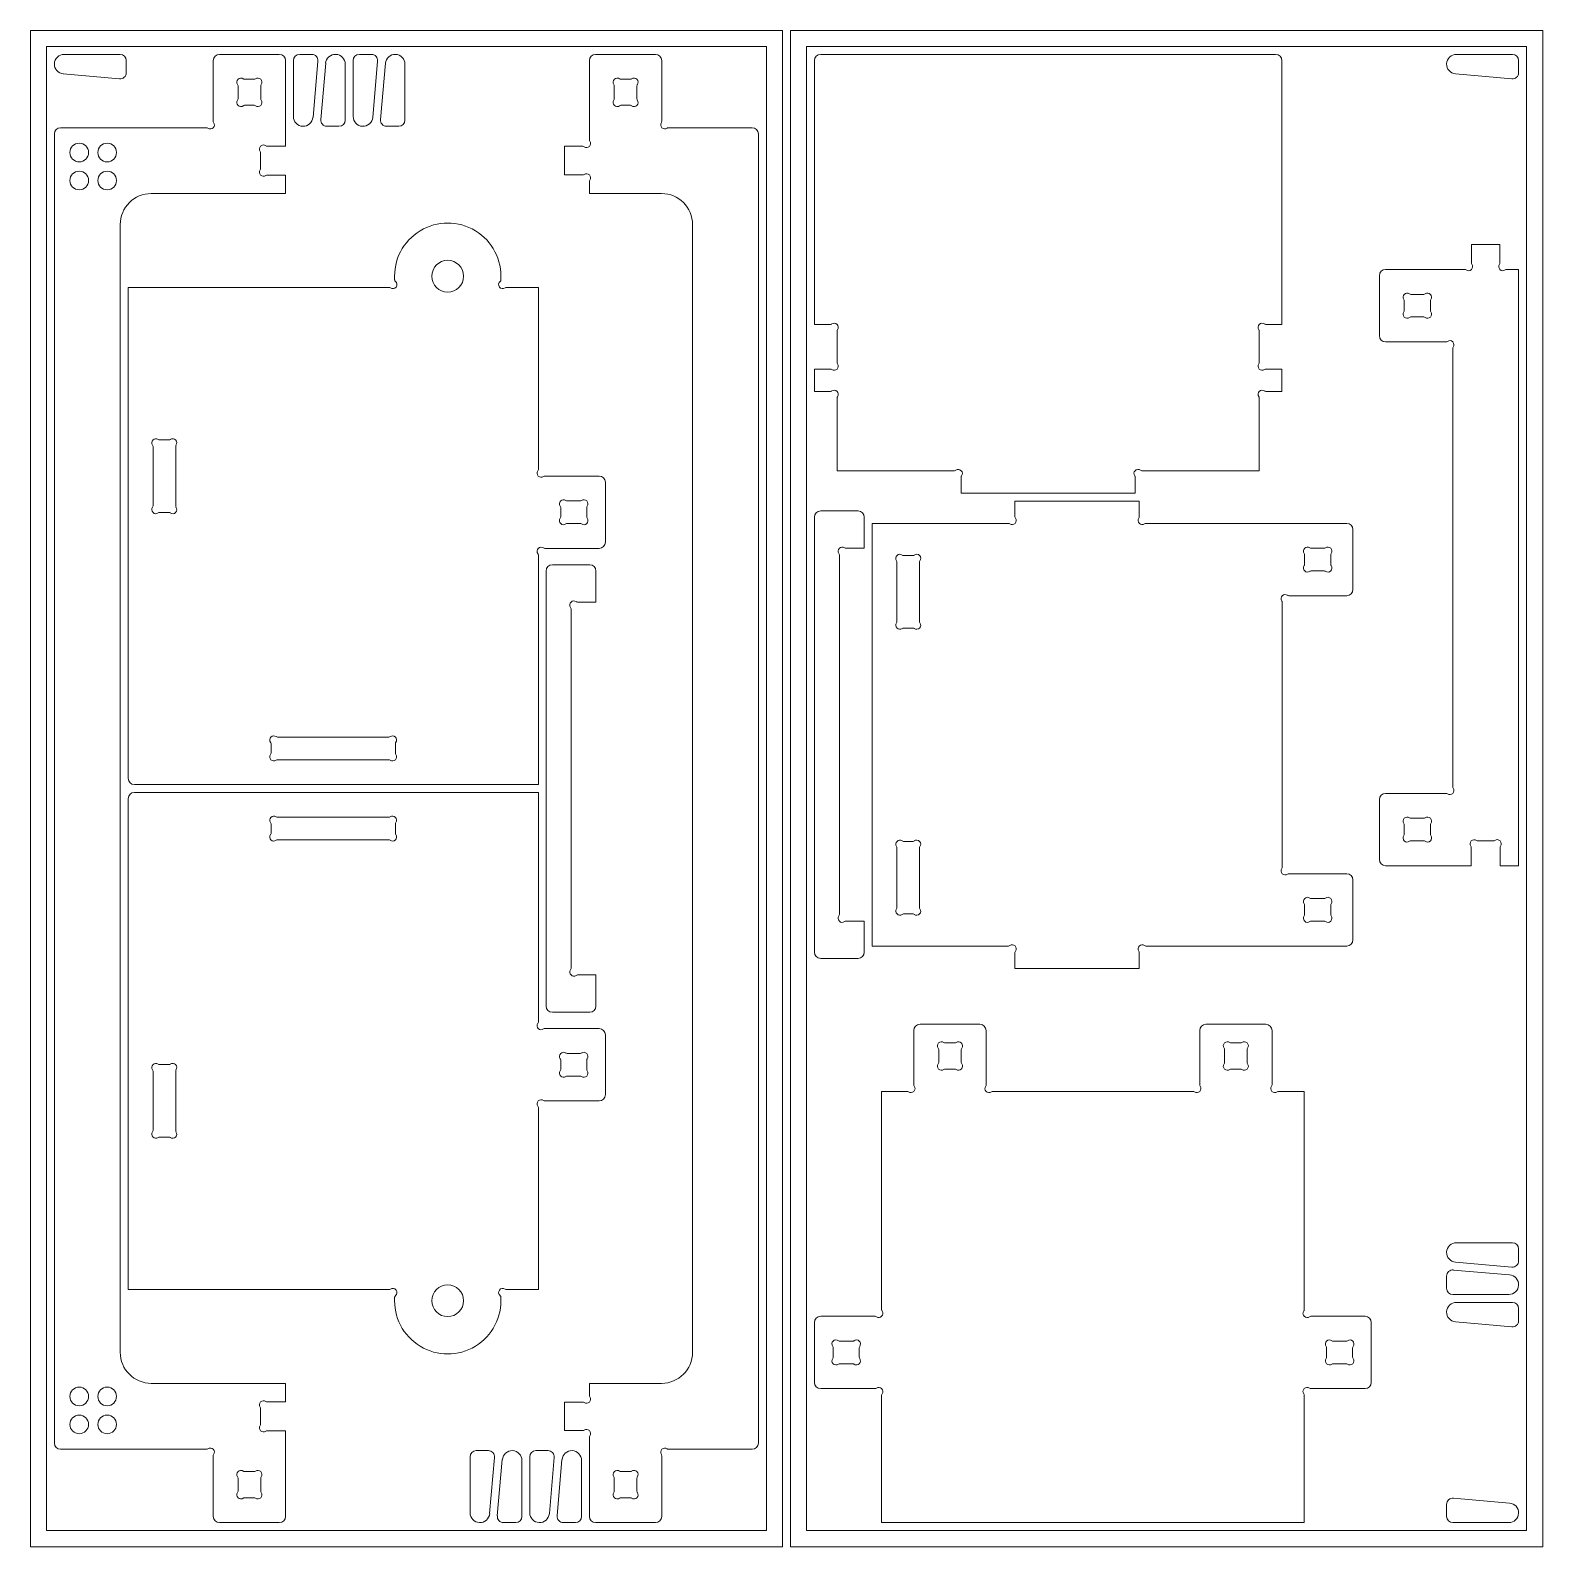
# Model space of a CAD drawing. Header units: millimetres. Extents: x 252 to 2692, y 303 to 2793.
# Drawn here: x 1475 to 2692, y 303 to 1523 of the extents above; entities that cross this region are included whole.
import ezdxf

# ---------------------------------------------------------------- set-up
doc = ezdxf.new("R2010")
doc.units = ezdxf.units.MM

msp = doc.modelspace()

# ---------------------------------------------------------------- linework, layer by layer
at = {"color": 7, "linetype": 'Continuous', "lineweight": 15}
for p, q in [((1475.1, 1523.4), (1475.1, 303.4)), ((2080.3, 1523.4), (1475.1, 1523.4)), ((2080.3, 303.4), (2080.3, 1523.4)), ((2086.6, 1523.4), (2086.6, 303.4)), ((2691.9, 1523.4), (2086.6, 1523.4)), ((2691.9, 303.4), (2691.9, 1523.4)), ((2067.3, 1510.4), (1488.1, 1510.4)), ((1488.1, 1510.4), (1488.1, 316.4)), ((1547.3, 1504.1), (1502.3, 1504.1)), ((1627.2, 1504.1), (1675.4, 1504.1)), ((1701.5, 1504.1), (1691.8, 1504.1)), ((1749.5, 1504.1), (1739.8, 1504.1)), ((1978.1, 1504.1), (1929.9, 1504.1)), ((2067.3, 316.4), (2067.3, 1510.4)), ((2678.9, 1510.4), (2099.6, 1510.4)), ((2099.6, 1510.4), (2099.6, 316.4)), ((2111, 1504.1), (2477, 1504.1)), ((2667.5, 1504.1), (2622.5, 1504.1)), ((2678.9, 316.4), (2678.9, 1510.4)), ((1552.3, 1489.3), (1552.3, 1499.1)), ((1622.2, 1450.4), (1622.2, 1499.1)), ((1680.4, 1499.1), (1680.4, 1430.2)), ((1686.8, 1499.1), (1686.8, 1454.1)), ((1702.5, 1453.4), (1706.5, 1498.6)), ((1712.7, 1496.9), (1708.7, 1451.6)), ((1728.4, 1451.2), (1728.4, 1496.2)), ((1734.8, 1499.1), (1734.8, 1454.1)), ((1750.5, 1453.4), (1754.5, 1498.6)), ((1760.7, 1496.9), (1756.8, 1451.6)), ((1776.5, 1451.2), (1776.5, 1496.2)), ((1924.9, 1499.1), (1924.9, 1435.4)), ((1983.1, 1450.4), (1983.1, 1499.1)), ((2106, 1286.8), (2106, 1499.1)), ((2482, 1499.1), (2482, 1286.8)), ((2672.5, 1489.3), (2672.5, 1499.1)), ((1501.6, 1488.3), (1546.9, 1484.4)), ((1642.2, 1468.4), (1642.2, 1478.8)), ((1647.5, 1484.1), (1655.1, 1484.1)), ((1660.4, 1478.8), (1660.4, 1468.4)), ((1944.9, 1478.8), (1944.9, 1468.4)), ((1957.9, 1484.1), (1950.2, 1484.1)), ((1963.1, 1468.4), (1963.1, 1478.8)), ((2621.8, 1488.3), (2667.1, 1484.4)), ((1655.1, 1463.1), (1647.5, 1463.1)), ((1950.2, 1463.1), (1957.9, 1463.1)), ((1494.4, 1440.1), (1494.4, 386.8)), ((1499.4, 1445.1), (1616.9, 1445.1)), ((1713.7, 1446.2), (1723.4, 1446.2)), ((1761.7, 1446.2), (1771.5, 1446.2)), ((2055.9, 1445.1), (1988.4, 1445.1)), ((2060.9, 386.8), (2060.9, 1440.1)), ((1680.4, 1430.2), (1665.6, 1430.2)), ((1904.9, 1430.1), (1904.9, 1407.1)), ((1919.7, 1430.1), (1904.9, 1430.1)), ((1660.3, 1424.9), (1660.3, 1412.3)), ((1665.6, 1407), (1680.4, 1407)), ((1680.4, 1407), (1680.4, 1392.1)), ((1904.9, 1407.1), (1919.7, 1407.1)), ((1680.4, 1392.1), (1572.4, 1392.1)), ((1924.9, 1401.8), (1924.9, 1392.1)), ((1924.9, 1392.1), (1982.9, 1392.1)), ((1547.4, 459.8), (1547.4, 1367.1)), ((2007.9, 1367.1), (2007.9, 459.8)), ((2634.5, 1351), (2634.5, 1336.3)), ((2657.5, 1351), (2634.5, 1351)), ((2657.5, 1336.3), (2657.5, 1351)), ((2629.2, 1331), (2565.5, 1331)), ((2672.5, 1331), (2662.8, 1331)), ((2672.5, 851.3), (2672.5, 1331)), ((2560.5, 1326), (2560.5, 1277.8)), ((1763.8, 1316.6), (1553.8, 1316.6)), ((1553.8, 1316.6), (1553.8, 921.6)), ((1883.8, 1316.6), (1858.1, 1316.6)), ((1883.8, 1170.1), (1883.8, 1316.6)), ((2580.5, 1305.7), (2580.5, 1298.1)), ((2596.2, 1311), (2585.8, 1311)), ((2601.5, 1298.1), (2601.5, 1305.7)), ((2118.8, 1286.8), (2106, 1286.8)), ((2124.1, 1256.2), (2124.1, 1281.6)), ((2463.9, 1281.6), (2463.9, 1256.2)), ((2482, 1286.8), (2469.2, 1286.8)), ((2585.8, 1292.8), (2596.2, 1292.8)), ((2565.5, 1272.8), (2614.2, 1272.8)), ((2619.5, 1267.5), (2619.5, 914.8)), ((2106, 1232.9), (2106, 1250.9)), ((2106, 1250.9), (2118.8, 1250.9)), ((2469.2, 1250.9), (2482, 1250.9)), ((2482, 1250.9), (2482, 1232.9)), ((2118.8, 1232.9), (2106, 1232.9)), ((2482, 1232.9), (2469.2, 1232.9)), ((2124.1, 1169.1), (2124.1, 1227.6)), ((2463.9, 1227.6), (2463.9, 1169.1)), ((1573.8, 1188.6), (1573.8, 1140.8)), ((1586.7, 1193.9), (1579, 1193.9)), ((1592, 1140.8), (1592, 1188.6)), ((1932.8, 1164.8), (1889, 1164.8)), ((1937.8, 1111.6), (1937.8, 1159.8)), ((2218.7, 1169.1), (2124.1, 1169.1)), ((2224, 1151.1), (2224, 1163.8)), ((2364, 1163.8), (2364, 1151.1)), ((2463.9, 1169.1), (2369.3, 1169.1)), ((2364, 1151.1), (2224, 1151.1)), ((1579, 1135.5), (1586.7, 1135.5)), ((1901.8, 1139.5), (1901.8, 1131.9)), ((1917.5, 1144.8), (1907, 1144.8)), ((1922.8, 1131.9), (1922.8, 1139.5)), ((2141, 1136.7), (2111, 1136.7)), ((2267.3, 1144.7), (2267.3, 1132)), ((2367.3, 1144.7), (2267.3, 1144.7)), ((2367.3, 1132), (2367.3, 1144.7)), ((1907, 1126.6), (1917.5, 1126.6)), ((2106, 1131.7), (2106, 781.7)), ((2146, 1106.7), (2146, 1131.7)), ((2262.1, 1126.7), (2152.3, 1126.7)), ((2152.3, 1126.7), (2152.3, 786.7)), ((2534.2, 1126.7), (2372.6, 1126.7)), ((2539.2, 1073.5), (2539.2, 1121.7)), ((1883.8, 916.6), (1883.8, 1101.3)), ((1889, 1106.6), (1932.8, 1106.6)), ((2126, 812), (2126, 1101.4)), ((2131.3, 1106.7), (2146, 1106.7)), ((2185.3, 1100.9), (2177.6, 1100.9)), ((2500.3, 1101.4), (2500.3, 1093.8)), ((2516.1, 1106.7), (2505.6, 1106.7)), ((2521.3, 1093.8), (2521.3, 1101.4)), ((1890.1, 1088.4), (1890.1, 738.4)), ((1925.1, 1093.4), (1895.1, 1093.4)), ((1930.1, 1063.4), (1930.1, 1088.4)), ((2172.3, 1095.6), (2172.3, 1047.8)), ((2190.5, 1047.8), (2190.5, 1095.6)), ((2505.6, 1088.5), (2516.1, 1088.5)), ((1915.4, 1063.4), (1930.1, 1063.4)), ((2482.3, 850.2), (2482.3, 1063.2)), ((2487.6, 1068.5), (2534.2, 1068.5)), ((1910.1, 768.7), (1910.1, 1058.1)), ((2177.6, 1042.5), (2185.3, 1042.5)), ((1763.6, 954.8), (1673.9, 954.8)), ((1668.7, 949.5), (1668.7, 941.9)), ((1768.9, 941.9), (1768.9, 949.5)), ((1673.9, 936.6), (1763.6, 936.6)), ((1558.8, 916.6), (1883.8, 916.6)), ((1553.8, 510.3), (1553.8, 905.3)), ((1558.8, 910.3), (1883.8, 910.3)), ((1883.8, 910.3), (1883.8, 725.5)), ((2560.5, 904.5), (2560.5, 856.3)), ((2614.2, 909.5), (2565.5, 909.5)), ((1668.7, 877.3), (1668.7, 885)), ((1673.9, 890.3), (1763.6, 890.3)), ((1768.9, 885), (1768.9, 877.3)), ((2580.5, 884.2), (2580.5, 876.6)), ((2596.2, 889.5), (2585.8, 889.5)), ((2601.5, 876.6), (2601.5, 884.2)), ((1763.6, 872.1), (1673.9, 872.1)), ((2177.6, 870.9), (2185.3, 870.9)), ((2585.8, 871.3), (2596.2, 871.3)), ((2639.7, 871.3), (2652.3, 871.3)), ((2172.3, 817.8), (2172.3, 865.6)), ((2190.5, 865.6), (2190.5, 817.8)), ((2634.4, 851.3), (2634.4, 866)), ((2657.6, 866), (2657.6, 851.3)), ((2487.6, 844.9), (2534.2, 844.9)), ((2565.5, 851.3), (2634.4, 851.3)), ((2657.6, 851.3), (2672.5, 851.3)), ((2539.2, 839.9), (2539.2, 791.7)), ((2500.3, 812), (2500.3, 819.6)), ((2505.6, 824.9), (2516.1, 824.9)), ((2521.3, 819.6), (2521.3, 812)), ((2131.3, 806.7), (2146, 806.7)), ((2146, 806.7), (2146, 781.7)), ((2185.3, 812.5), (2177.6, 812.5)), ((2516.1, 806.7), (2505.6, 806.7)), ((2262.1, 786.7), (2152.3, 786.7)), ((2267.3, 768.7), (2267.3, 781.4)), ((2367.3, 781.4), (2367.3, 768.7)), ((2534.2, 786.7), (2372.6, 786.7)), ((2141, 776.7), (2111, 776.7)), ((2367.3, 768.7), (2267.3, 768.7)), ((1915.4, 763.4), (1930.1, 763.4)), ((1930.1, 763.4), (1930.1, 738.4)), ((1925.1, 733.4), (1895.1, 733.4)), ((1889, 720.3), (1932.8, 720.3)), ((2190.9, 723.7), (2239.1, 723.7)), ((2469.1, 723.7), (2420.9, 723.7)), ((1937.8, 715.3), (1937.8, 667.1)), ((2185.9, 675), (2185.9, 718.7)), ((2211.2, 708.7), (2218.8, 708.7)), ((2244.1, 718.7), (2244.1, 675)), ((2415.9, 718.7), (2415.9, 675)), ((2448.8, 708.7), (2441.2, 708.7)), ((2474.1, 675), (2474.1, 718.7)), ((1907, 700.3), (1917.5, 700.3)), ((2205.9, 693), (2205.9, 703.4)), ((2224.1, 703.4), (2224.1, 693)), ((2435.9, 703.4), (2435.9, 693)), ((2454.1, 693), (2454.1, 703.4)), ((1573.8, 638.2), (1573.8, 686.1)), ((1579, 691.4), (1586.7, 691.4)), ((1592, 686.1), (1592, 638.2)), ((1901.8, 687.3), (1901.8, 695)), ((1922.8, 695), (1922.8, 687.3)), ((2218.8, 687.7), (2211.2, 687.7)), ((2441.2, 687.7), (2448.8, 687.7)), ((1917.5, 682.1), (1907, 682.1)), ((1932.8, 662.1), (1889, 662.1)), ((2160, 494.1), (2160, 669.7)), ((2160, 669.7), (2180.6, 669.7)), ((2249.4, 669.7), (2410.6, 669.7)), ((2500, 669.7), (2479.4, 669.7)), ((2500, 494.1), (2500, 669.7)), ((1883.8, 656.8), (1883.8, 510.3)), ((1586.7, 633), (1579, 633)), ((2667.5, 548), (2622.5, 548)), ((2672.5, 533.3), (2672.5, 543)), ((2665.3, 522.1), (2620.1, 526)), ((2621.8, 532.3), (2667.1, 528.3)), ((2614.6, 521.1), (2614.6, 511.3)), ((1763.8, 510.3), (1553.8, 510.3)), ((1883.8, 510.3), (1858.1, 510.3)), ((2619.6, 506.3), (2664.6, 506.3)), ((2111, 488.8), (2154.7, 488.8)), ((2549, 488.8), (2505.3, 488.8)), ((2667.5, 500), (2622.5, 500)), ((2672.5, 485.2), (2672.5, 495)), ((2106, 435.6), (2106, 483.8)), ((2554, 435.6), (2554, 483.8)), ((2621.8, 484.2), (2667.1, 480.3)), ((2126.3, 468.8), (2136.7, 468.8)), ((2533.7, 468.8), (2523.3, 468.8)), ((2121, 455.9), (2121, 463.5)), ((2142, 463.5), (2142, 455.9)), ((2518, 463.5), (2518, 455.9)), ((2539, 455.9), (2539, 463.5)), ((2136.7, 450.6), (2126.3, 450.6)), ((2523.3, 450.6), (2533.7, 450.6)), ((1680.4, 434.8), (1572.4, 434.8)), ((1680.4, 419.9), (1680.4, 434.8)), ((1924.9, 425.1), (1924.9, 434.8)), ((1924.9, 434.8), (1982.9, 434.8)), ((2154.7, 430.6), (2111, 430.6)), ((2505.3, 430.6), (2549, 430.6)), ((1665.6, 419.9), (1680.4, 419.9)), ((1904.9, 419.8), (1919.7, 419.8)), ((1904.9, 396.8), (1904.9, 419.8)), ((2160, 322.8), (2160, 425.3)), ((2500, 322.8), (2500, 425.3)), ((1660.3, 402), (1660.3, 414.6)), ((1680.4, 396.7), (1665.6, 396.7)), ((1680.4, 327.8), (1680.4, 396.7)), ((1919.7, 396.8), (1904.9, 396.8)), ((1924.9, 327.8), (1924.9, 391.5)), ((1499.4, 381.8), (1616.9, 381.8)), ((1843.6, 380.7), (1833.9, 380.7)), ((1891.6, 380.7), (1881.9, 380.7)), ((2055.9, 381.8), (1988.4, 381.8)), ((1622.2, 376.5), (1622.2, 327.8)), ((1828.9, 375.7), (1828.9, 330.7)), ((1844.6, 330), (1848.6, 375.2)), ((1854.8, 373.5), (1850.8, 328.2)), ((1870.6, 327.8), (1870.6, 372.8)), ((1876.9, 375.7), (1876.9, 330.7)), ((1892.7, 330), (1896.6, 375.2)), ((1902.8, 373.5), (1898.9, 328.2)), ((1918.6, 327.8), (1918.6, 372.8)), ((1983.1, 376.5), (1983.1, 327.8)), ((1642.2, 358.5), (1642.2, 348.1)), ((1655.1, 363.8), (1647.5, 363.8)), ((1660.4, 348.1), (1660.4, 358.5)), ((1944.9, 348.1), (1944.9, 358.5)), ((1950.2, 363.8), (1957.9, 363.8)), ((1963.1, 358.5), (1963.1, 348.1)), ((1647.5, 342.8), (1655.1, 342.8)), ((1957.9, 342.8), (1950.2, 342.8)), ((2665.3, 338.5), (2620.1, 342.5)), ((2614.6, 337.5), (2614.6, 327.8)), ((1627.2, 322.8), (1675.4, 322.8)), ((1855.8, 322.8), (1865.6, 322.8)), ((1903.9, 322.8), (1913.6, 322.8)), ((1978.1, 322.8), (1929.9, 322.8)), ((2500, 322.8), (2160, 322.8)), ((2619.6, 322.8), (2664.6, 322.8)), ((1488.1, 316.4), (2067.3, 316.4)), ((2099.6, 316.4), (2678.9, 316.4)), ((1475.1, 303.4), (2080.3, 303.4)), ((2086.6, 303.4), (2691.9, 303.4))]:
    msp.add_line(p, q, dxfattribs=at)
for centre, radius in [((1514.4, 1425.1), 7.5), ((1536.9, 1425.1), 7.5), ((1514.4, 1402.6), 7.5), ((1536.9, 1402.6), 7.5), ((1810.9, 1325.6), 12.8), ((1810.9, 501.3), 12.8), ((1514.4, 424.3), 7.5), ((1536.9, 424.3), 7.5), ((1514.4, 401.8), 7.5), ((1536.9, 401.8), 7.5)]:
    msp.add_circle(centre, radius, dxfattribs=at)
for centre, radius, start, end in [((1502.3, 1496.2), 7.89, 90, 265), ((1547.3, 1499.1), 5, 0, 90), ((1627.2, 1499.1), 5, 90, 180), ((1675.4, 1499.1), 5, 0, 90), ((1691.8, 1499.1), 5, 90, 180), ((1701.5, 1499.1), 5, 355, 90), ((1720.5, 1496.2), 7.89, 0, 175), ((1739.8, 1499.1), 5, 90, 180), ((1749.5, 1499.1), 5, 355, 90), ((1768.6, 1496.2), 7.89, 0, 175), ((1929.9, 1499.1), 5, 90, 180), ((1978.1, 1499.1), 5, 0, 90), ((2111, 1499.1), 5, 90, 180), ((2477, 1499.1), 5, 0, 90), ((2622.5, 1496.2), 7.89, 90, 265), ((2667.5, 1499.1), 5, 0, 90), ((1547.3, 1489.3), 5, 265, 0), ((2667.5, 1489.3), 5, 265, 0), ((1644.5, 1481.8), 3.28, 54.1928, 215.8072), ((1640.4, 1478.8), 1.8, 0, 35.8072), ((1647.5, 1485.9), 1.8, 234.1928, 270), ((1655.1, 1485.9), 1.8, 270, 305.8072), ((1658.1, 1481.8), 3.28, 324.1928, 125.8072), ((1662.2, 1478.8), 1.8, 144.1928, 180), ((1947.3, 1481.8), 3.28, 54.1928, 215.8072), ((1943.1, 1478.8), 1.8, 0, 35.8072), ((1950.2, 1485.9), 1.8, 234.1928, 270), ((1957.9, 1485.9), 1.8, 270, 305.8072), ((1960.8, 1481.8), 3.28, 324.1928, 125.8072), ((1964.9, 1478.8), 1.8, 144.1928, 180), ((1644.5, 1465.4), 3.28, 144.1928, 305.8072), ((1640.4, 1468.4), 1.8, 324.1928, 0), ((1658.1, 1465.4), 3.28, 234.1928, 35.8072), ((1662.2, 1468.4), 1.8, 180, 215.8072), ((1947.3, 1465.4), 3.28, 144.1928, 305.8072), ((1943.1, 1468.4), 1.8, 324.1928, 0), ((1960.8, 1465.4), 3.28, 234.1928, 35.8072), ((1964.9, 1468.4), 1.8, 180, 215.8072), ((1647.5, 1461.3), 1.8, 90, 125.8072), ((1655.1, 1461.3), 1.8, 54.1928, 90), ((1694.6, 1454.1), 7.89, 180, 355), ((1742.7, 1454.1), 7.89, 180, 355), ((1950.2, 1461.3), 1.8, 90, 125.8072), ((1957.9, 1461.3), 1.8, 54.1928, 90), ((1499.4, 1440.1), 5, 90, 180), ((1616.9, 1443.3), 1.8, 54.1928, 90), ((1619.9, 1447.4), 3.28, 234.1928, 35.8072), ((1624, 1450.4), 1.8, 180, 215.8072), ((1713.7, 1451.2), 5, 175, 270), ((1723.4, 1451.2), 5, 270, 0), ((1761.7, 1451.2), 5, 175, 270), ((1771.5, 1451.2), 5, 270, 0), ((1985.5, 1447.4), 3.28, 144.1928, 305.8072), ((1981.3, 1450.4), 1.8, 324.1928, 0), ((1988.4, 1443.3), 1.8, 90, 125.8072), ((2055.9, 1440.1), 5, 0, 90), ((1662.6, 1427.9), 3.28, 54.1928, 215.8072), ((1665.6, 1432), 1.8, 234.1928, 270), ((1919.7, 1428.3), 1.8, 54.1928, 90), ((1922.6, 1432.4), 3.28, 234.1928, 35.8072), ((1926.7, 1435.4), 1.8, 180, 215.8072), ((1658.5, 1424.9), 1.8, 0, 35.8072), ((1662.6, 1409.3), 3.28, 144.1928, 305.8072), ((1658.5, 1412.3), 1.8, 324.1928, 0), ((1665.6, 1405.2), 1.8, 90, 125.8072), ((1919.7, 1408.9), 1.8, 270, 305.8072), ((1922.6, 1404.8), 3.28, 324.1928, 125.8072), ((1572.4, 1367.1), 25, 90, 180), ((1926.7, 1401.8), 1.8, 144.1928, 180), ((1982.9, 1367.1), 25, 0, 90), ((1810.9, 1325.6), 42.8, 356.1006, 183.8994), ((2565.5, 1326), 5, 90, 180), ((2629.2, 1329.2), 1.8, 54.1928, 90), ((2632.2, 1333.3), 3.28, 234.1928, 35.8072), ((2636.3, 1336.3), 1.8, 180, 215.8072), ((2659.8, 1333.3), 3.28, 144.1928, 305.8072), ((2655.7, 1336.3), 1.8, 324.1928, 0), ((2662.8, 1329.2), 1.8, 90, 125.8072), ((1766.7, 1318.9), 3.28, 234.1928, 50.1136), ((1770, 1322.8), 1.8, 183.8994, 230.1136), ((1855.1, 1318.9), 3.28, 129.8864, 305.8072), ((1851.9, 1322.8), 1.8, 309.8864, 356.1006), ((1763.8, 1314.8), 1.8, 54.1928, 90), ((1858.1, 1314.8), 1.8, 90, 125.8072), ((2582.8, 1308.7), 3.27, 54.1928, 215.8072), ((2578.7, 1305.7), 1.8, 0, 35.8072), ((2585.8, 1312.8), 1.8, 234.1928, 270), ((2596.2, 1312.8), 1.8, 270, 305.8072), ((2599.2, 1308.7), 3.28, 324.1928, 125.8072), ((2603.3, 1305.7), 1.8, 144.1928, 180), ((2582.8, 1295.1), 3.28, 144.1928, 305.8072), ((2578.7, 1298.1), 1.8, 324.1928, 0), ((2599.2, 1295.1), 3.28, 234.1928, 35.8072), ((2603.3, 1298.1), 1.8, 180, 215.8072), ((2118.8, 1288.6), 1.8, 270, 305.8072), ((2121.8, 1284.5), 3.27, 324.1928, 125.8072), ((2125.9, 1281.6), 1.8, 144.1928, 180), ((2466.2, 1284.5), 3.27, 54.1928, 215.8072), ((2462.1, 1281.6), 1.8, 0, 35.8072), ((2469.2, 1288.6), 1.8, 234.1928, 270), ((2585.8, 1291), 1.8, 90, 125.8072), ((2596.2, 1291), 1.8, 54.1928, 90), ((2565.5, 1277.8), 5, 180, 270), ((2614.2, 1274.6), 1.8, 270, 305.8072), ((2617.2, 1270.5), 3.28, 324.1928, 125.8072), ((2621.3, 1267.5), 1.8, 144.1928, 180), ((2118.8, 1249.1), 1.8, 54.1928, 90), ((2121.8, 1253.2), 3.28, 234.1928, 35.8072), ((2125.9, 1256.2), 1.8, 180, 215.8072), ((2466.2, 1253.2), 3.28, 144.1928, 305.8072), ((2462.1, 1256.2), 1.8, 324.1928, 0), ((2469.2, 1249.1), 1.8, 90, 125.8072), ((2118.8, 1234.7), 1.8, 270, 305.8072), ((2121.8, 1230.6), 3.28, 324.1928, 125.8072), ((2466.2, 1230.6), 3.27, 54.1928, 215.8072), ((2469.2, 1234.7), 1.8, 234.1928, 270), ((2125.9, 1227.6), 1.8, 144.1928, 180), ((2462.1, 1227.6), 1.8, 0, 35.8072), ((1576.1, 1191.6), 3.28, 54.1928, 215.8072), ((1572, 1188.6), 1.8, 0, 35.8072), ((1579, 1195.7), 1.8, 234.1928, 270), ((1586.7, 1195.7), 1.8, 270, 305.8072), ((1589.6, 1191.6), 3.27, 324.1928, 125.8072), ((1593.8, 1188.6), 1.8, 144.1928, 180), ((1886.1, 1167.1), 3.28, 144.1928, 305.8072), ((1882, 1170.1), 1.8, 324.1928, 0), ((1889, 1163), 1.8, 90, 125.8072), ((1932.8, 1159.8), 5, 0, 90), ((2218.7, 1170.9), 1.8, 270, 305.8072), ((2221.7, 1166.8), 3.28, 324.1928, 125.8072), ((2225.8, 1163.8), 1.8, 144.1928, 180), ((2366.3, 1166.8), 3.28, 54.1928, 215.8072), ((2362.2, 1163.8), 1.8, 0, 35.8072), ((2369.3, 1170.9), 1.8, 234.1928, 270), ((1576.1, 1137.8), 3.28, 144.1928, 305.8072), ((1572, 1140.8), 1.8, 324.1928, 0), ((1579, 1133.7), 1.8, 90, 125.8072), ((1586.7, 1133.7), 1.8, 54.1928, 90), ((1589.6, 1137.8), 3.28, 234.1928, 35.8072), ((1593.8, 1140.8), 1.8, 180, 215.8072), ((1904.1, 1142.5), 3.28, 54.1928, 215.8072), ((1900, 1139.5), 1.8, 0, 35.8072), ((1907, 1146.6), 1.8, 234.1928, 270), ((1917.5, 1146.6), 1.8, 270, 305.8072), ((1920.4, 1142.5), 3.28, 324.1928, 125.8072), ((1924.6, 1139.5), 1.8, 144.1928, 180), ((2111, 1131.7), 5, 90, 180), ((2141, 1131.7), 5, 0, 90), ((1904.1, 1128.9), 3.28, 144.1928, 305.8072), ((1900, 1131.9), 1.8, 324.1928, 0), ((1907, 1124.8), 1.8, 90, 125.8072), ((1917.5, 1124.8), 1.8, 54.1928, 90), ((1920.4, 1128.9), 3.28, 234.1928, 35.8072), ((1924.6, 1131.9), 1.8, 180, 215.8072), ((2262.1, 1124.9), 1.8, 54.1928, 90), ((2265, 1129), 3.28, 234.1928, 35.8072), ((2269.1, 1132), 1.8, 180, 215.8072), ((2369.7, 1129), 3.28, 144.1928, 305.8072), ((2365.5, 1132), 1.8, 324.1928, 0), ((2372.6, 1124.9), 1.8, 90, 125.8072), ((2534.2, 1121.7), 5, 0, 90), ((1932.8, 1111.6), 5, 270, 0), ((1886.1, 1104.3), 3.28, 54.1928, 215.8072), ((1882, 1101.3), 1.8, 0, 35.8072), ((1889, 1108.4), 1.8, 234.1928, 270), ((2128.3, 1104.4), 3.28, 54.1928, 215.8072), ((2124.2, 1101.4), 1.8, 0, 35.8072), ((2131.3, 1108.5), 1.8, 234.1928, 270), ((2174.7, 1098.6), 3.27, 54.1928, 215.8072), ((2177.6, 1102.7), 1.8, 234.1928, 270), ((2185.3, 1102.7), 1.8, 270, 305.8072), ((2188.2, 1098.6), 3.28, 324.1928, 125.8072), ((2502.7, 1104.4), 3.28, 54.1928, 215.8072), ((2498.5, 1101.4), 1.8, 0, 35.8072), ((2505.6, 1108.5), 1.8, 234.1928, 270), ((2516.1, 1108.5), 1.8, 270, 305.8072), ((2519, 1104.4), 3.28, 324.1928, 125.8072), ((2523.1, 1101.4), 1.8, 144.1928, 180), ((1895.1, 1088.4), 5, 90, 180), ((1925.1, 1088.4), 5, 0, 90), ((2170.5, 1095.6), 1.8, 0, 35.8072), ((2192.3, 1095.6), 1.8, 144.1928, 180), ((2502.7, 1090.8), 3.28, 144.1928, 305.8072), ((2498.5, 1093.8), 1.8, 324.1928, 0), ((2505.6, 1086.7), 1.8, 90, 125.8072), ((2516.1, 1086.7), 1.8, 54.1928, 90), ((2519, 1090.8), 3.28, 234.1928, 35.8072), ((2523.1, 1093.8), 1.8, 180, 215.8072), ((1912.4, 1061.1), 3.28, 54.1928, 215.8072), ((1915.4, 1065.2), 1.8, 234.1928, 270), ((2484.7, 1066.2), 3.28, 54.1928, 215.8072), ((2480.5, 1063.2), 1.8, 0, 35.8072), ((2487.6, 1070.3), 1.8, 234.1928, 270), ((2534.2, 1073.5), 5, 270, 0), ((1908.3, 1058.1), 1.8, 0, 35.8072), ((2174.7, 1044.8), 3.28, 144.1928, 305.8072), ((2170.5, 1047.8), 1.8, 324.1928, 0), ((2177.6, 1040.7), 1.8, 90, 125.8072), ((2185.3, 1040.7), 1.8, 54.1928, 90), ((2188.2, 1044.8), 3.28, 234.1928, 35.8072), ((2192.3, 1047.8), 1.8, 180, 215.8072), ((1671, 952.5), 3.28, 54.1928, 215.8072), ((1673.9, 956.6), 1.8, 234.1928, 270), ((1763.6, 956.6), 1.8, 270, 305.8072), ((1766.5, 952.5), 3.28, 324.1928, 125.8072), ((1671, 938.9), 3.27, 144.1928, 305.8072), ((1666.9, 949.5), 1.8, 0, 35.8072), ((1666.9, 941.9), 1.8, 324.1928, 0), ((1766.5, 938.9), 3.28, 234.1928, 35.8072), ((1770.7, 949.5), 1.8, 144.1928, 180), ((1770.7, 941.9), 1.8, 180, 215.8072), ((1673.9, 934.8), 1.8, 90, 125.8072), ((1763.6, 934.8), 1.8, 54.1928, 90), ((1558.8, 921.6), 5, 180, 270), ((1558.8, 905.3), 5, 90, 180), ((2565.5, 904.5), 5, 90, 180), ((2614.2, 907.7), 1.8, 54.1928, 90), ((2617.2, 911.8), 3.28, 234.1928, 35.8072), ((2621.3, 914.8), 1.8, 180, 215.8072), ((1671, 887.9), 3.28, 54.1928, 215.8072), ((1766.5, 887.9), 3.28, 324.1928, 125.8072), ((1666.9, 885), 1.8, 0, 35.8072), ((1673.9, 892.1), 1.8, 234.1928, 270), ((1763.6, 892.1), 1.8, 270, 305.8072), ((1770.7, 885), 1.8, 144.1928, 180), ((2582.8, 887.2), 3.28, 54.1928, 215.8072), ((2578.7, 884.2), 1.8, 360, 35.8072), ((2585.8, 891.3), 1.8, 234.1928, 270), ((2596.2, 891.3), 1.8, 270, 305.8072), ((2599.2, 887.2), 3.28, 324.1928, 125.8072), ((2603.3, 884.2), 1.8, 144.1928, 180), ((1671, 874.4), 3.28, 144.1928, 305.8072), ((1666.9, 877.3), 1.8, 324.1928, 0), ((1673.9, 870.3), 1.8, 90, 125.8072), ((1763.6, 870.3), 1.8, 54.1928, 90), ((1766.5, 874.4), 3.28, 234.1928, 35.8072), ((1770.7, 877.3), 1.8, 180, 215.8072), ((2174.7, 868.6), 3.28, 54.1928, 215.8072), ((2170.5, 865.6), 1.8, 0, 35.8072), ((2177.6, 872.7), 1.8, 234.1928, 270), ((2185.3, 872.7), 1.8, 270, 305.8072), ((2188.2, 868.6), 3.28, 324.1928, 125.8072), ((2192.3, 865.6), 1.8, 144.1928, 180), ((2582.8, 873.6), 3.28, 144.1928, 305.8072), ((2578.7, 876.6), 1.8, 324.1928, 0), ((2585.8, 869.5), 1.8, 90, 125.8072), ((2596.2, 869.5), 1.8, 54.1928, 90), ((2599.2, 873.6), 3.28, 234.1928, 35.8072), ((2603.3, 876.6), 1.8, 180, 215.8072), ((2636.7, 869), 3.27, 54.1928, 215.8072), ((2632.6, 866), 1.8, 0, 35.8072), ((2639.7, 873.1), 1.8, 234.1928, 270), ((2652.3, 873.1), 1.8, 270, 305.8072), ((2655.3, 869), 3.28, 324.1928, 125.8072), ((2659.4, 866), 1.8, 144.1928, 180), ((2565.5, 856.3), 5, 180, 270), ((2484.7, 847.2), 3.28, 144.1928, 305.8072), ((2480.5, 850.2), 1.8, 324.1928, 0), ((2487.6, 843.1), 1.8, 90, 125.8072), ((2534.2, 839.9), 5, 0, 90), ((2170.5, 817.8), 1.8, 324.1928, 0), ((2192.3, 817.8), 1.8, 180, 215.8072), ((2502.7, 822.6), 3.28, 54.1928, 215.8072), ((2498.5, 819.6), 1.8, 0, 35.8072), ((2505.6, 826.7), 1.8, 234.1928, 270), ((2516.1, 826.7), 1.8, 270, 305.8072), ((2519, 822.6), 3.28, 324.1928, 125.8072), ((2523.1, 819.6), 1.8, 144.1928, 180), ((2128.3, 809), 3.28, 144.1928, 305.8072), ((2124.2, 812), 1.8, 324.1928, 0), ((2131.3, 804.9), 1.8, 90, 125.8072), ((2174.7, 814.8), 3.28, 144.1928, 305.8072), ((2177.6, 810.7), 1.8, 90, 125.8072), ((2185.3, 810.7), 1.8, 54.1928, 90), ((2188.2, 814.8), 3.28, 234.1928, 35.8072), ((2502.7, 809), 3.28, 144.1928, 305.8072), ((2498.5, 812), 1.8, 324.1928, 0), ((2505.6, 804.9), 1.8, 90, 125.8072), ((2516.1, 804.9), 1.8, 54.1928, 90), ((2519, 809), 3.28, 234.1928, 35.8072), ((2523.1, 812), 1.8, 180, 215.8072), ((2111, 781.7), 5, 180, 270), ((2141, 781.7), 5, 270, 0), ((2262.1, 788.5), 1.8, 270, 305.8072), ((2265, 784.4), 3.28, 324.1928, 125.8072), ((2269.1, 781.4), 1.8, 144.1928, 180), ((2369.7, 784.4), 3.28, 54.1928, 215.8072), ((2365.5, 781.4), 1.8, 0, 35.8072), ((2372.6, 788.5), 1.8, 234.1928, 270), ((2534.2, 791.7), 5, 270, 0), ((1908.3, 768.7), 1.8, 324.1928, 0), ((1912.4, 765.7), 3.28, 144.1928, 305.8072), ((1915.4, 761.6), 1.8, 90, 125.8072), ((1895.1, 738.4), 5, 180, 270), ((1925.1, 738.4), 5, 270, 0), ((1886.1, 722.6), 3.28, 144.1928, 305.8072), ((1882, 725.5), 1.8, 324.1928, 0), ((1889, 718.5), 1.8, 90, 125.8072), ((1932.8, 715.3), 5, 0, 90), ((2190.9, 718.7), 5, 90, 180), ((2239.1, 718.7), 5, 0, 90), ((2420.9, 718.7), 5, 90, 180), ((2469.1, 718.7), 5, 0, 90), ((2208.2, 706.4), 3.28, 54.1928, 215.8072), ((2211.2, 710.5), 1.8, 234.1928, 270), ((2218.8, 710.5), 1.8, 270, 305.8072), ((2221.8, 706.4), 3.28, 324.1928, 125.8072), ((2438.2, 706.4), 3.28, 54.1928, 215.8072), ((2441.2, 710.5), 1.8, 234.1928, 270), ((2448.8, 710.5), 1.8, 270, 305.8072), ((2451.8, 706.4), 3.28, 324.1928, 125.8072), ((1904.1, 697.9), 3.28, 54.1928, 215.8072), ((1900, 695), 1.8, 0, 35.8072), ((1907, 702.1), 1.8, 234.1928, 270), ((1917.5, 702.1), 1.8, 270, 305.8072), ((1920.4, 697.9), 3.27, 324.1928, 125.8072), ((1924.6, 695), 1.8, 144.1928, 180), ((2204.1, 703.4), 1.8, 0, 35.8072), ((2225.9, 703.4), 1.8, 144.1928, 180), ((2434.1, 703.4), 1.8, 0, 35.8072), ((2455.9, 703.4), 1.8, 144.1928, 180), ((1576.1, 689), 3.28, 54.1928, 215.8072), ((1572, 686.1), 1.8, 0, 35.8072), ((1579, 693.2), 1.8, 234.1928, 270), ((1586.7, 693.2), 1.8, 270, 305.8072), ((1589.6, 689), 3.28, 324.1928, 125.8072), ((1593.8, 686.1), 1.8, 144.1928, 180), ((1904.1, 684.4), 3.28, 144.1928, 305.8072), ((1900, 687.3), 1.8, 324.1928, 0), ((1920.4, 684.4), 3.28, 234.1928, 35.8072), ((1924.6, 687.3), 1.8, 180, 215.8072), ((2208.2, 690), 3.27, 144.1928, 305.8072), ((2204.1, 693), 1.8, 324.1928, 0), ((2211.2, 685.9), 1.8, 90, 125.8072), ((2218.8, 685.9), 1.8, 54.1928, 90), ((2221.8, 690), 3.28, 234.1928, 35.8072), ((2225.9, 693), 1.8, 180, 215.8072), ((2438.2, 690), 3.28, 144.1928, 305.8072), ((2434.1, 693), 1.8, 324.1928, 0), ((2441.2, 685.9), 1.8, 90, 125.8072), ((2448.8, 685.9), 1.8, 54.1928, 90), ((2451.8, 690), 3.28, 234.1928, 35.8072), ((2455.9, 693), 1.8, 180, 215.8072), ((1907, 680.3), 1.8, 90, 125.8072), ((1917.5, 680.3), 1.8, 54.1928, 90), ((2183.6, 672), 3.27, 234.1928, 35.8072), ((2187.7, 675), 1.8, 180, 215.8072), ((2246.4, 672), 3.28, 144.1928, 305.8072), ((2242.3, 675), 1.8, 324.1928, 0), ((2413.6, 672), 3.28, 234.1928, 35.8072), ((2417.7, 675), 1.8, 180, 215.8072), ((2476.4, 672), 3.28, 144.1928, 305.8072), ((2472.3, 675), 1.8, 324.1928, 0), ((1886.1, 659.7), 3.28, 54.1928, 215.8072), ((1889, 663.9), 1.8, 234.1928, 270), ((1932.8, 667.1), 5, 270, 0), ((2180.6, 667.9), 1.8, 54.1928, 90), ((2249.4, 667.9), 1.8, 90, 125.8072), ((2410.6, 667.9), 1.8, 54.1928, 90), ((2479.4, 667.9), 1.8, 90, 125.8072), ((1882, 656.8), 1.8, 0, 35.8072), ((1576.1, 635.3), 3.28, 144.1928, 305.8072), ((1572, 638.2), 1.8, 324.1928, 0), ((1589.6, 635.3), 3.28, 234.1928, 35.8072), ((1593.8, 638.2), 1.8, 180, 215.8072), ((1579, 631.2), 1.8, 90, 125.8072), ((1586.7, 631.2), 1.8, 54.1928, 90), ((2622.5, 540.1), 7.89, 90, 265), ((2667.5, 543), 5, 0, 90), ((2619.6, 521.1), 5, 85, 180), ((2667.5, 533.3), 5, 265, 0), ((2664.6, 514.2), 7.89, 270, 85), ((1763.8, 512.1), 1.8, 270, 305.8072), ((1766.7, 507.9), 3.28, 309.8864, 125.8072), ((1810.9, 501.3), 42.8, 176.1006, 3.8994), ((1770, 504), 1.8, 129.8864, 176.1006), ((1855.1, 507.9), 3.28, 54.1928, 230.1136), ((1851.9, 504), 1.8, 3.8994, 50.1136), ((1858.1, 512.1), 1.8, 234.1928, 270), ((2619.6, 511.3), 5, 180, 270), ((2111, 483.8), 5, 90, 180), ((2154.7, 487), 1.8, 54.1928, 90), ((2157.7, 491.1), 3.28, 234.1928, 35.8072), ((2161.8, 494.1), 1.8, 180, 215.8072), ((2502.3, 491.1), 3.28, 144.1928, 305.8072), ((2498.2, 494.1), 1.8, 324.1928, 0), ((2505.3, 487), 1.8, 90, 125.8072), ((2549, 483.8), 5, 0, 90), ((2622.5, 492.1), 7.89, 90, 265), ((2667.5, 495), 5, 0, 90), ((2667.5, 485.2), 5, 265, 0), ((2123.3, 466.5), 3.28, 54.1928, 215.8072), ((2119.2, 463.5), 1.8, 0, 35.8072), ((2126.3, 470.6), 1.8, 234.1928, 270), ((2136.7, 470.6), 1.8, 270, 305.8072), ((2139.7, 466.5), 3.28, 324.1928, 125.8072), ((2143.8, 463.5), 1.8, 144.1928, 180), ((2520.3, 466.5), 3.28, 54.1928, 215.8072), ((2516.2, 463.5), 1.8, 0, 35.8072), ((2523.3, 470.6), 1.8, 234.1928, 270), ((2533.7, 470.6), 1.8, 270, 305.8072), ((2536.7, 466.5), 3.28, 324.1928, 125.8072), ((2540.8, 463.5), 1.8, 144.1928, 180), ((1572.4, 459.8), 25, 180, 270), ((1982.9, 459.8), 25, 270, 0), ((2123.3, 452.9), 3.28, 144.1928, 305.8072), ((2119.2, 455.9), 1.8, 324.1928, 0), ((2139.7, 452.9), 3.28, 234.1928, 35.8072), ((2143.8, 455.9), 1.8, 180, 215.8072), ((2520.3, 452.9), 3.28, 144.1928, 305.8072), ((2516.2, 455.9), 1.8, 324.1928, 0), ((2536.7, 452.9), 3.28, 234.1928, 35.8072), ((2540.8, 455.9), 1.8, 180, 215.8072), ((2126.3, 448.8), 1.8, 90, 125.8072), ((2136.7, 448.8), 1.8, 54.1928, 90), ((2523.3, 448.8), 1.8, 90, 125.8072), ((2533.7, 448.8), 1.8, 54.1928, 90), ((2111, 435.6), 5, 180, 270), ((2154.7, 432.4), 1.8, 270, 305.8072), ((2157.7, 428.3), 3.28, 324.1928, 125.8072), ((2502.3, 428.3), 3.28, 54.1928, 215.8072), ((2505.3, 432.4), 1.8, 234.1928, 270), ((2549, 435.6), 5, 270, 0), ((1662.6, 417.6), 3.28, 54.1928, 215.8072), ((1658.5, 414.6), 1.8, 0, 35.8072), ((1665.6, 421.7), 1.8, 234.1928, 270), ((1919.7, 418), 1.8, 54.1928, 90), ((1922.6, 422.1), 3.28, 234.1928, 35.8072), ((1926.7, 425.1), 1.8, 180, 215.8072), ((2161.8, 425.3), 1.8, 144.1928, 180), ((2498.2, 425.3), 1.8, 0, 35.8072), ((1662.6, 399), 3.27, 144.1928, 305.8072), ((1658.5, 402), 1.8, 324.1928, 0), ((1665.6, 394.9), 1.8, 90, 125.8072), ((1919.7, 398.6), 1.8, 270, 305.8072), ((1922.6, 394.5), 3.28, 324.1928, 125.8072), ((1926.7, 391.5), 1.8, 144.1928, 180), ((1499.4, 386.8), 5, 180, 270), ((1616.9, 383.6), 1.8, 270, 305.8072), ((1619.9, 379.5), 3.28, 324.1928, 125.8072), ((1833.9, 375.7), 5, 90, 180), ((1843.6, 375.7), 5, 355, 90), ((1862.7, 372.8), 7.89, 0, 175), ((1881.9, 375.7), 5, 90, 180), ((1891.6, 375.7), 5, 355, 90), ((1910.7, 372.8), 7.89, 0, 175), ((1985.5, 379.5), 3.28, 54.1928, 215.8072), ((1988.4, 383.6), 1.8, 234.1928, 270), ((2055.9, 386.8), 5, 270, 0), ((1624, 376.5), 1.8, 144.1928, 180), ((1981.3, 376.5), 1.8, 0, 35.8072), ((1644.5, 361.5), 3.28, 54.1928, 215.8072), ((1640.4, 358.5), 1.8, 0, 35.8072), ((1647.5, 365.6), 1.8, 234.1928, 270), ((1655.1, 365.6), 1.8, 270, 305.8072), ((1658.1, 361.5), 3.28, 324.1928, 125.8072), ((1662.2, 358.5), 1.8, 144.1928, 180), ((1947.3, 361.5), 3.28, 54.1928, 215.8072), ((1943.1, 358.5), 1.8, 0, 35.8072), ((1950.2, 365.6), 1.8, 234.1928, 270), ((1957.9, 365.6), 1.8, 270, 305.8072), ((1960.8, 361.5), 3.28, 324.1928, 125.8072), ((1964.9, 358.5), 1.8, 144.1928, 180), ((1644.5, 345.1), 3.28, 144.1928, 305.8072), ((1640.4, 348.1), 1.8, 324.1928, 0), ((1647.5, 341), 1.8, 90, 125.8072), ((1655.1, 341), 1.8, 54.1928, 90), ((1658.1, 345.1), 3.28, 234.1928, 35.8072), ((1662.2, 348.1), 1.8, 180, 215.8072), ((1947.3, 345.1), 3.28, 144.1928, 305.8072), ((1943.1, 348.1), 1.8, 324.1928, 0), ((1950.2, 341), 1.8, 90, 125.8072), ((1957.9, 341), 1.8, 54.1928, 90), ((1960.8, 345.1), 3.28, 234.1928, 35.8072), ((1964.9, 348.1), 1.8, 180, 215.8072), ((2619.6, 337.5), 5, 85, 180), ((1836.8, 330.7), 7.89, 180, 355), ((1884.8, 330.7), 7.89, 180, 355), ((2664.6, 330.7), 7.89, 270, 85), ((1627.2, 327.8), 5, 180, 270), ((1675.4, 327.8), 5, 270, 0), ((1855.8, 327.8), 5, 175, 270), ((1865.6, 327.8), 5, 270, 0), ((1903.9, 327.8), 5, 175, 270), ((1913.6, 327.8), 5, 270, 0), ((1929.9, 327.8), 5, 180, 270), ((1978.1, 327.8), 5, 270, 0), ((2619.6, 327.8), 5, 180, 270)]:
    msp.add_arc(centre, radius, start, end, dxfattribs=at)

doc.saveas('drawing.dxf')
